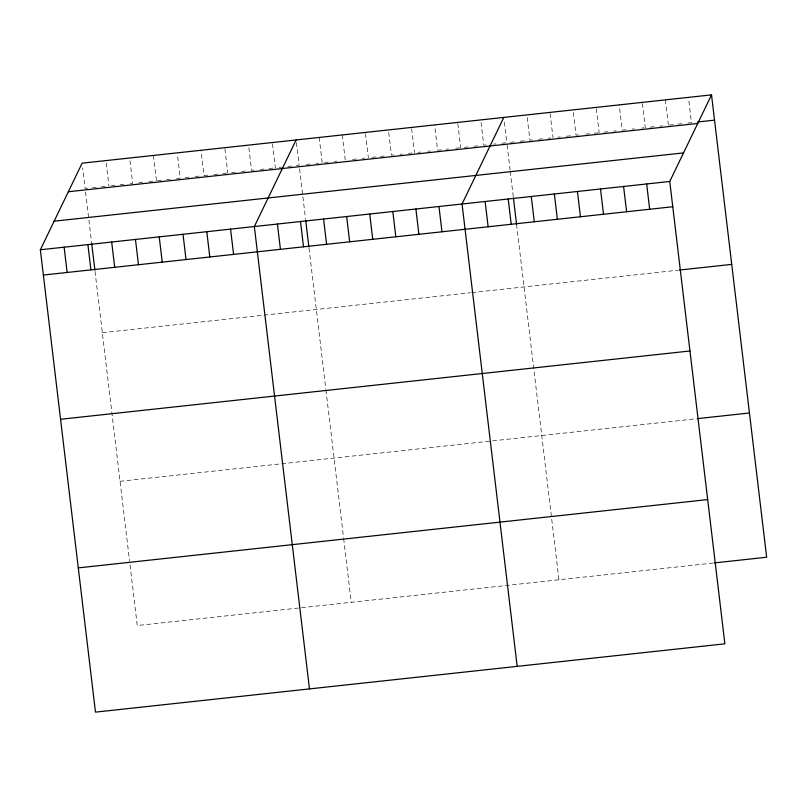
<?xml version="1.0" encoding="UTF-8"?>
<svg xmlns="http://www.w3.org/2000/svg" width="807" height="807" viewBox="0 0 807 807"><rect width="100%" height="100%" fill="white"/><g stroke="black" fill="none" stroke-linecap="round" stroke-linejoin="round"><path stroke-width="0.61" stroke-dasharray="4.04 3.03" d="M87.64 188.182L85.139 188.455L82.697 167.987M92.644 187.638L96.396 187.224M101.4 186.689L105.152 186.276M111.416 185.6L115.169 185.186M120.172 184.652L123.925 184.238M130.189 183.562L132.691 183.29L129.675 158.011M138.945 182.614L142.698 182.2M148.962 181.525L152.715 181.121M157.718 180.576L161.471 180.163M166.474 179.628L170.227 179.215M176.491 178.539L180.243 178.125L177.369 154.056M185.247 177.59L188.999 177.177M195.264 176.501L199.016 176.087M207.772 175.139L204.02 175.553L201.004 150.273M214.037 174.463L217.789 174.06M222.793 173.515L226.545 173.101M231.548 172.557L235.301 172.153M241.565 171.477L245.318 171.064M254.074 170.116L251.572 170.388L248.556 145.119M260.338 169.44L264.091 169.026M269.094 168.492L272.847 168.078M279.111 167.402L281.613 167.13M287.867 166.454L291.62 166.04M296.623 165.496L299.125 165.233L296.26 141.154M306.418 164.436L310.059 164.043M316.132 163.387L318.563 163.115M324.636 162.459L328.278 162.066M334.35 161.41L336.781 161.138M352.568 159.433L357.43 158.898M362.293 158.374L364.724 158.111M372.007 157.325L375.648 156.921M380.511 156.397L384.152 156.003M393.866 154.944L391.445 155.206L388.429 129.937M399.939 154.288L402.37 154.026M408.443 153.37L412.084 152.967M418.167 152.311L420.588 152.049M427.881 151.252L430.313 150.99M441.237 149.809L437.596 150.203L434.58 124.924M446.1 149.275L448.531 149.013M455.814 148.226L459.455 147.832M464.318 147.298L467.959 146.904M474.032 146.249L477.683 145.855M486.177 144.927L483.756 145.189L480.74 119.92M493.47 144.14L495.902 143.878M501.974 143.212L505.616 142.819M510.478 142.294L514.12 141.901M520.192 141.235L525.054 140.711M532.338 139.924L529.906 140.186L526.89 114.907M538.41 139.258L543.272 138.733M548.124 138.209L550.556 137.947M557.849 137.15L560.27 136.887M566.343 136.232L571.205 135.707M578.498 134.91L576.067 135.173L573.051 109.903M585.781 134.123L589.423 133.73M594.285 133.195L597.926 132.802M603.999 132.146L607.641 131.753M613.713 131.087L616.144 130.825M625.859 129.776L622.217 130.169L619.201 104.89M631.942 129.11L634.363 128.848M641.656 128.061L644.087 127.799M650.16 127.133L655.012 126.608M659.874 126.084L662.305 125.821M669.588 125.024L673.23 124.631M678.092 124.107L681.733 123.713M687.806 123.047L691.458 122.654L688.583 98.585M102.338 332.686L470.582 292.729M471.802 292.598L678.284 270.184M120.051 481.295L696.007 418.793M713.206 563.034L137.251 625.536L129.655 561.823M665.361 99.886L668.378 125.156M642.422 103.589L645.297 127.667M596.272 108.602L599.137 132.671M550.112 113.605L552.987 137.684M504.395 122.23L506.826 142.688M507.119 145.089L510.125 170.338M510.266 171.538L513.282 196.777M516.581 224.427L558.948 579.769M457.801 123.622L460.676 147.701M411.651 128.636L414.516 152.705M365.49 133.649L368.365 157.718M342.269 134.94L345.285 160.22M319.189 137.452L322.205 162.721M299.558 168.834L305.581 219.312M309.02 248.163L325.776 388.722M325.927 389.963L343.51 537.401M343.651 538.602L351.247 602.315M272.484 143.737L275.348 167.806M224.931 148.902L227.796 172.97M153.451 155.438L156.467 180.707M106.181 163.004L108.915 185.872M85.562 192.056L91.584 242.544M95.024 271.384L129.513 560.623"/><path stroke-width="1.21" d="M711.522 94.873L669.749 181.464L724.878 643.825L95.478 712.127L40.35 249.767L82.122 163.175L711.522 94.873L766.65 557.234L714.417 562.903M296.119 139.954L254.346 226.545L309.474 688.906M503.82 117.419L462.048 204.01L517.176 666.36M697.53 121.998L714.528 120.152M68.333 191.753L697.732 123.451M54.13 221.189L683.529 152.896M40.35 249.767L669.749 181.464M43.366 275.046L672.766 206.743M679.504 270.052L731.727 264.383M60.565 419.277L689.965 350.984M697.218 418.662L749.451 412.992M78.279 567.886L707.678 499.583M646.669 183.976L649.685 209.245M623.589 186.478L626.605 211.747M600.509 188.979L603.525 214.259M577.439 191.481L580.445 216.76M554.359 193.993L557.375 219.262M531.278 196.494L534.295 221.774M513.423 197.977L516.581 224.427M508.198 198.996L511.214 224.275M485.128 201.508L488.134 226.777M438.968 206.511L441.984 231.791M415.887 209.013L418.904 234.292M392.817 211.525L395.823 236.794M369.737 214.026L372.753 239.296M346.657 216.528L349.673 241.807M323.577 219.03L326.593 244.309M305.722 220.523L308.879 246.962M300.497 221.542L303.513 246.811M277.426 224.043L280.433 249.313M230.57 229.127L233.586 254.397M206.794 231.71L209.8 256.979M183.018 234.282L186.024 259.561M159.231 236.865L162.247 262.144M135.455 239.447L138.471 264.726M111.679 242.029L114.695 267.299M91.726 243.744L94.883 270.184M87.902 244.612L90.919 269.881M64.126 247.184L67.142 272.463"/></g></svg>
